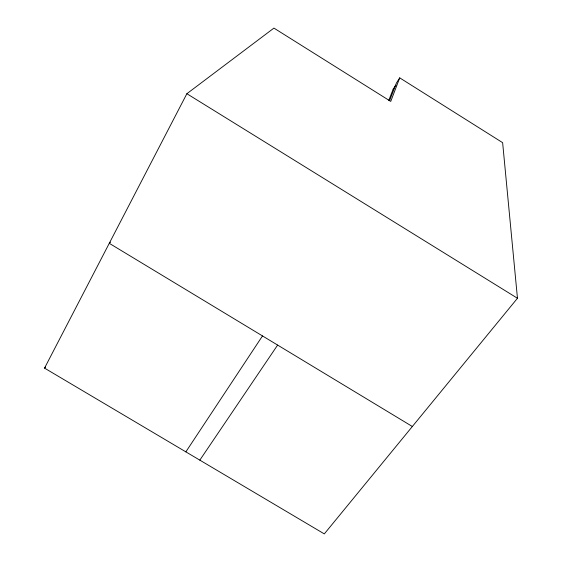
<?xml version="1.0" encoding="UTF-8"?>
<svg xmlns="http://www.w3.org/2000/svg" width="562" height="562" viewBox="0 0 562 562"><rect width="100%" height="100%" fill="white"/><g stroke="black" fill="none" stroke-linecap="round" stroke-linejoin="round"><path stroke-width="0.84" d="M399.723 77.858L390.745 101.406L273.933 28.1L186.872 93.714L44.538 368.124L324.309 533.9L517.462 298.267L502.632 142.664L399.723 77.858L396.428 83.007L389.543 100.746M388.756 100.408L393.154 89.189L395.367 85.74A12.378 2.908 33 0 1 395.999 85.248M185.853 451.862L262.496 335.928M199.826 460.137L277.628 345.075M44.538 368.124L45.606 366.909M110.426 242.166L109.274 243.318L412.346 426.502M186.872 93.714L517.462 298.267M393.154 89.189A12.357 2.958 33 0 1 393.786 88.691"/></g></svg>
